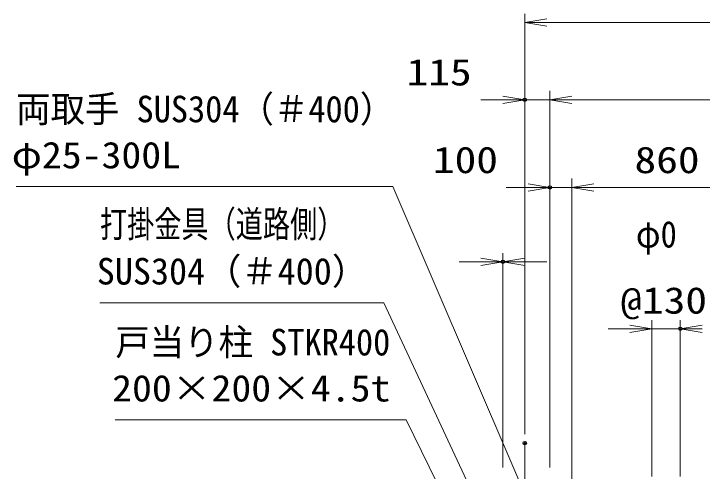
# Model space of a CAD drawing. Units: millimetres at full size. Extents: x -11880 to 11880, y -8400 to 8400.
# Drawn here: x -54 to 3089, y 1170 to 3257 of the extents above; entities that cross this region are included whole.
import ezdxf
from ezdxf.enums import TextEntityAlignment as Align

# ---------------------------------------------------------------- set-up
doc = ezdxf.new("R2010")
doc.units = ezdxf.units.MM
doc.header["$LTSCALE"] = 30
doc.header["$PDMODE"] = 32
doc.header["$PDSIZE"] = 15
doc.linetypes.add('USER2', pattern=[18, 12, -1.5, 3, -1.5])
for name, color, linetype, lineweight in [('0-2_0', 7, 'Continuous', 18), ('0-3_寸法線', 4, 'Continuous', 18), ('0-7_軸線', 200, 'USER2', 15)]:
    doc.layers.add(name, color=color, linetype=linetype, lineweight=lineweight)
doc.layers.add('0-4_Defpoints', color=7, linetype='Continuous')
doc.styles.add('ＭＳ ゴシック', font='')
doc.styles.get('ＭＳ ゴシック').set_extended_font_data('MS Gothic')

# ---------------------------------------------------------------- blocks, each defined once
blk = doc.blocks.new('_Open')
at = {"layer": '0-2_0', "color": 4}
blk.add_line((-30, 5), (0, 0), dxfattribs=at)
blk.add_lwpolyline([(-30, -5), (0, 0), (-30, 0)], dxfattribs=at)
blk = doc.blocks.new('S46')
at = {"layer": '0-3_寸法線'}
for points in [[(11071451.9, 80384613.6), (11123027.9, 80384613.6), (11144870.3, 80333811.8), (11146055.2, 80331055.8)], [(11144410.9, 80333614.3), (11146055.2, 80331055.8), (11145329.6, 80334009.3)]]:
    blk.add_lwpolyline(points, dxfattribs=at)
at = {"layer": '0-3_寸法線', "color": 254, "style": 'ＭＳ ゴシック'}
for s, width, p in [('両取手 SUS304（＃400）', 0.95, (11071451.9, 80392314.2)), ('φ25-300L', 1.1, (11070847.1, 80386014.2))]:
    blk.add_text(s, height=3637, dxfattribs=dict(at, width=width)).set_placement(p, align=Align.BOTTOM_LEFT)
blk = doc.blocks.new('S47')
at = {"layer": '0-3_寸法線'}
for points in [[(11082926.7, 80368713.5), (11121801.9, 80368713.5), (11144067.7, 80320949.9), (11145335.2, 80318230.8)], [(11143614.5, 80320738.6), (11145335.2, 80318230.8), (11144520.9, 80321161.1)]]:
    blk.add_lwpolyline(points, dxfattribs=at)
at = {"layer": '0-3_寸法線', "color": 254, "style": 'ＭＳ ゴシック', "width": 0.75}
blk.add_text('打掛金具（道路側）', height=3637, dxfattribs=at).set_placement((11082926.7, 80376565.2), align=Align.BOTTOM_LEFT)
at = {"layer": '0-3_寸法線', "color": 254, "style": 'ＭＳ ゴシック'}
blk.add_text('SUS304（＃400）', height=3637, dxfattribs=at).set_placement((11082494.7, 80370114), align=Align.BOTTOM_LEFT)
blk = doc.blocks.new('S54')
at = {"layer": '0-3_寸法線'}
for points in [[(11085034.4, 80352704), (11124860, 80352704), (11138583.7, 80324614.8), (11139900.6, 80321919.3)], [(11138134.4, 80324395.3), (11139900.6, 80321919.3), (11139032.9, 80324834.3)]]:
    blk.add_lwpolyline(points, dxfattribs=at)
at = {"layer": '0-3_寸法線', "color": 254, "style": 'ＭＳ ゴシック'}
for s, width, p in [('戸当り柱 STKR400', 0.95, (11085034.4, 80360404.5)), ('200×200×4.5t', 1.1, (11084602.4, 80354104.5))]:
    blk.add_text(s, height=3637, dxfattribs=dict(at, width=width)).set_placement(p, align=Align.BOTTOM_LEFT)

msp = doc.modelspace()

# ---------------------------------------------------------------- linework, layer by layer
at = {"layer": '0-3_寸法線'}
for p, q in [((2278.88, 1338.91), (2278.88, 3257.2)), ((2278.88, 3217.2), (4538.88, 3217.2)), ((2278.88, 1338.91), (2278.88, 2905.19)), ((2393.88, 1186.63), (2393.88, 2905.19)), ((2393.88, 1186.63), (2393.88, 2905.19)), ((2178.88, 2865.19), (2078.88, 2865.19)), ((2393.88, 2865.19), (2278.88, 2865.19)), ((2393.88, 2865.19), (4393.88, 2865.19)), ((2493.88, 2865.19), (2593.88, 2865.19)), ((2393.88, 1186.63), (2393.88, 2505.19)), ((2493.88, 1086.63), (2493.88, 2505.19)), ((2493.88, 1086.63), (2493.88, 2505.19)), ((2293.88, 2465.19), (2193.88, 2465.19)), ((2493.88, 2465.19), (2393.88, 2465.19)), ((2493.88, 2465.19), (3353.88, 2465.19)), ((2593.88, 2465.19), (2693.88, 2465.19)), ((2178.88, 1186.63), (2178.88, 2165.75)), ((2178.88, 1186.63), (2178.88, 2165.75)), ((2078.88, 2125.75), (1978.88, 2125.75)), ((2278.88, 2125.75), (2378.88, 2125.75)), ((2858.88, 1145.63), (2858.88, 1860.23)), ((2988.88, 1145.63), (2988.88, 1860.23)), ((2758.88, 1820.23), (2658.88, 1820.23)), ((2858.88, 1820.23), (2988.88, 1820.23))]:
    msp.add_line(p, q, dxfattribs=at)
at = {"layer": '0-4_Defpoints'}
for p in [(2278.88, 2865.19), (2393.88, 2465.19), (2178.88, 2125.75), (2988.88, 1820.23), (2278.88, 1298.91)]:
    msp.add_point(p, dxfattribs=at)
at = {"layer": '0-7_軸線'}
msp.add_line((2278.88, 1298.91), (2278.88, -772.95), dxfattribs=at)

# ---------------------------------------------------------------- block references
at = {"layer": '0-3_寸法線', "xscale": 3.333333, "yscale": 3.333333, "rotation": 180}
for p in [(2278.88, 3217.2), (2393.88, 2865.19), (2393.88, 2865.19), (2493.88, 2465.19), (2493.88, 2465.19), (2178.88, 2125.75), (2988.88, 1820.23)]:
    msp.add_blockref('_Open', p, dxfattribs=at)
at = {"layer": '0-3_寸法線'}
for name, p, xscale, yscale in [('S46', (-369091.3, -2677017.73), 0.03333333, 0.03333333), ('_Open', (2278.88, 2865.19), 3.333333, 3.333333), ('_Open', (2393.88, 2465.19), 3.333333, 3.333333), ('S47', (-369091.3, -2677017.73), 0.03333333, 0.03333333), ('_Open', (2178.88, 2125.75), 3.333333, 3.333333), ('S54', (-369091.3, -2677017.73), 0.03333333, 0.03333333), ('_Open', (2858.88, 1820.23), 3.333333, 3.333333)]:
    msp.add_blockref(name, p, dxfattribs=dict(at, xscale=xscale, yscale=yscale))

# ---------------------------------------------------------------- texts
at = {"layer": '0-3_寸法線', "color": 254, "style": 'ＭＳ ゴシック'}
for s, width, p in [('115', 1.2, (1739.35, 2893.87)), ('100', 1.2, (1859.66, 2493.87)), ('860', 1.2, (2779.88, 2493.87)), ('φ0', 0.9, (2786.04, 2154.43)), ('@130', 1.2, (2715.08, 1852.91))]:
    msp.add_text(s, height=121.2, dxfattribs=dict(at, width=width)).set_placement(p, align=Align.BOTTOM_LEFT)

doc.saveas('drawing.dxf')
